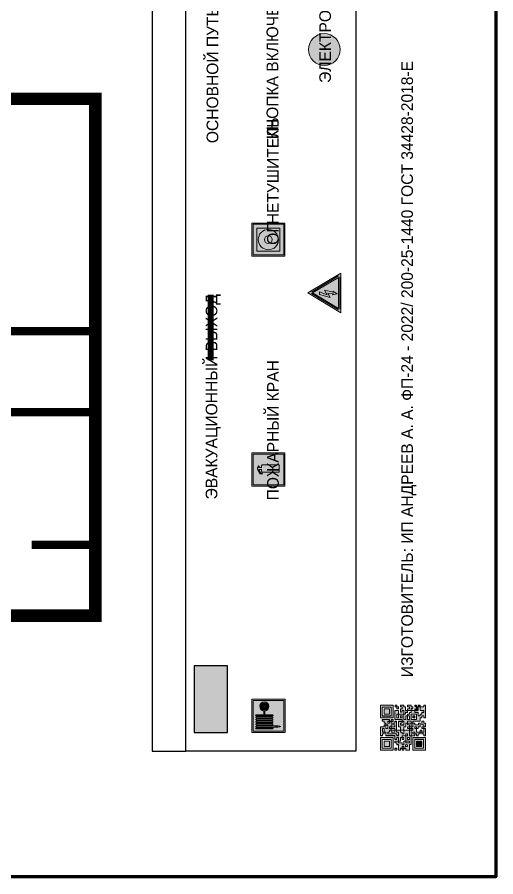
# Model space of a CAD drawing. Header units: millimetres. Extents: x 13810 to 67229, y 12374 to 21950.
# Drawn here: x 26362.2 to 26477.2, y 19872.8 to 20079.4 of the extents above; entities that cross this region are included whole.
import ezdxf

# ---------------------------------------------------------------- set-up
doc = ezdxf.new("R2010")
doc.units = ezdxf.units.MM
doc.layers.add('План_Штампы', color=7, linetype='Continuous')
doc.styles.add('обычный', font='arial.ttf')

# ---------------------------------------------------------------- blocks, each defined once
blk = doc.blocks.new('QR')
at = {"lineweight": 0}
h = blk.add_hatch(color=256, dxfattribs=at)
h.dxf.hatch_style = 1
h.paths.add_polyline_path([(9241.16, 2687.38), (9242.01, 2687.38), (9242.01, 2687.83), (9241.59, 2687.83), (9241.59, 2688.68), (9239.45, 2688.68), (9239.45, 2688.25), (9239.86, 2688.25), (9239.86, 2687.83), (9240.29, 2687.83), (9240.29, 2688.25), (9241.16, 2688.25), (9241.16, 2687.83), (9240.29, 2687.83), (9240.29, 2687.38), (9239.45, 2687.38), (9239.45, 2685.22), (9238.57, 2685.22), (9238.57, 2684.8), (9239.02, 2684.8), (9239.02, 2684.37), (9238.13, 2684.37), (9238.13, 2683.92), (9239.02, 2683.92), (9239.02, 2683.5), (9239.44, 2683.5), (9239.44, 2682.64), (9239.87, 2682.64), (9239.87, 2682.18), (9239.44, 2682.18), (9239.44, 2682.64), (9238.13, 2682.64), (9238.13, 2681.76), (9237.71, 2681.76), (9237.71, 2682.64), (9238.13, 2682.64), (9238.13, 2683.07), (9237.27, 2683.07), (9237.27, 2683.51), (9237.71, 2683.51), (9237.71, 2684.37), (9238.13, 2684.37), (9238.13, 2685.22), (9237.71, 2685.22), (9237.71, 2684.8), (9237.28, 2684.8), (9237.28, 2684.38), (9235.98, 2684.38), (9235.98, 2683.92), (9236.4, 2683.92), (9236.4, 2683.49), (9236.84, 2683.49), (9236.84, 2683.07), (9236.4, 2683.07), (9236.4, 2682.64), (9235.98, 2682.64), (9235.98, 2681.76), (9237.29, 2681.76), (9237.29, 2681.33), (9239.43, 2681.33), (9239.43, 2681.76), (9240.74, 2681.76), (9240.74, 2683.05), (9239.87, 2683.05), (9239.87, 2683.5), (9240.29, 2683.5), (9240.29, 2683.91), (9240.74, 2683.91), (9240.74, 2684.81), (9240.29, 2684.81), (9240.29, 2684.79), (9240.29, 2684.37), (9239.45, 2684.37), (9239.45, 2684.8), (9239.87, 2684.8), (9239.87, 2685.21), (9240.74, 2685.21), (9240.74, 2686.1), (9240.29, 2686.1), (9240.29, 2685.64), (9239.86, 2685.64), (9239.86, 2686.95), (9240.29, 2686.95), (9240.29, 2686.52), (9240.74, 2686.52), (9240.74, 2686.1), (9241.16, 2686.1), (9241.16, 2686.53), (9241.59, 2686.53), (9241.59, 2686.1), (9242.02, 2686.1), (9242.02, 2685.21), (9241.59, 2685.21), (9241.59, 2686.1), (9241.16, 2686.1), (9241.16, 2685.21), (9240.74, 2685.21), (9240.74, 2684.81), (9242.89, 2684.81), (9242.89, 2685.22), (9242.47, 2685.22), (9242.47, 2686.11), (9242.89, 2686.11), (9242.89, 2686.52), (9242.46, 2686.52), (9242.46, 2686.95), (9242.89, 2686.95), (9242.89, 2686.52), (9243.32, 2686.52), (9243.32, 2688.26), (9242.9, 2688.26), (9242.9, 2687.83), (9242.47, 2687.83), (9242.47, 2687.38), (9242.01, 2687.38), (9242.01, 2686.94), (9241.16, 2686.94)])
h.paths.add_polyline_path([(9239.02, 2682.18), (9239.02, 2681.76), (9238.54, 2681.76), (9238.54, 2682.18)], flags=16)
h.paths.add_polyline_path([(9237.27, 2682.65), (9237.27, 2682.19), (9236.83, 2682.19), (9236.83, 2682.65)], flags=16)
h = blk.add_hatch(color=256, dxfattribs=at)
h.dxf.hatch_style = 1
h.paths.add_polyline_path([(9238.15, 2687.83), (9236.83, 2687.83), (9236.83, 2686.52), (9238.15, 2686.52)], flags=0)
h.paths.add_polyline_path([(9239.01, 2685.65), (9239.01, 2688.68), (9235.98, 2688.68), (9235.98, 2685.65)])
h.paths.add_polyline_path([(9236.41, 2686.1), (9236.41, 2688.26), (9238.56, 2688.26), (9238.56, 2686.1)], flags=16)
h.paths.add_polyline_path([(9236.83, 2686.52), (9236.83, 2687.83), (9238.15, 2687.83), (9238.15, 2686.52)], flags=0)
h = blk.add_hatch(color=256, dxfattribs=at)
h.dxf.hatch_style = 1
h.paths.add_polyline_path([(9238.15, 2686.52), (9238.15, 2687.83), (9236.83, 2687.83), (9236.83, 2686.52)])
h.paths.add_polyline_path([(9245.91, 2686.52), (9245.91, 2687.83), (9244.59, 2687.83), (9244.59, 2686.52)], flags=0)
h.paths.add_polyline_path([(9246.77, 2685.65), (9246.77, 2688.68), (9243.74, 2688.68), (9243.74, 2685.65)])
h.paths.add_polyline_path([(9244.17, 2686.1), (9244.17, 2688.26), (9246.32, 2688.26), (9246.32, 2686.1)], flags=16)
h.paths.add_polyline_path([(9244.59, 2686.52), (9244.59, 2687.83), (9245.91, 2687.83), (9245.91, 2686.52)], flags=0)
h = blk.add_hatch(color=256, dxfattribs=at)
h.dxf.hatch_style = 1
h.paths.add_polyline_path([(9240.75, 2681.76), (9240.75, 2681.35), (9241.17, 2681.35), (9241.17, 2681.76)])
h.paths.add_polyline_path([(9241.6, 2682.18), (9241.17, 2682.18), (9241.17, 2681.76), (9241.6, 2681.76)])
h.paths.add_polyline_path([(9242.47, 2681.34), (9242.47, 2682.19), (9242.02, 2682.19), (9242.02, 2681.76), (9241.6, 2681.76), (9241.6, 2681.34)])
h.paths.add_polyline_path([(9239.87, 2678.3), (9239.44, 2678.3), (9239.44, 2677.89), (9241.17, 2677.89), (9241.17, 2678.3), (9240.28, 2678.3), (9240.28, 2678.73), (9239.87, 2678.73)])
h.paths.add_polyline_path([(9240.75, 2678.73), (9240.75, 2679.19), (9240.28, 2679.19), (9240.28, 2678.73)])
h.paths.add_polyline_path([(9241.6, 2678.73), (9241.17, 2678.73), (9241.17, 2678.3), (9241.6, 2678.3)])
h.paths.add_polyline_path([(9242.02, 2678.3), (9241.6, 2678.3), (9241.6, 2677.89), (9242.48, 2677.89), (9242.48, 2678.31), (9242.9, 2678.31), (9242.9, 2678.73), (9242.02, 2678.73)])
h.paths.add_polyline_path([(9246.36, 2684.37), (9246.36, 2684.79), (9245.93, 2684.79), (9245.93, 2684.37)])
h.paths.add_polyline_path([(9246.78, 2685.2), (9246.36, 2685.2), (9246.36, 2684.79), (9246.78, 2684.79)])
h.paths.add_polyline_path([(9245.91, 2687.83), (9244.59, 2687.83), (9244.59, 2686.52), (9245.91, 2686.52)])
h = blk.add_hatch(color=256, dxfattribs=at)
h.dxf.hatch_style = 1
h.paths.add_polyline_path([(9243.32, 2686.11), (9242.89, 2686.11), (9242.89, 2685.64), (9243.32, 2685.64)])
h.paths.add_polyline_path([(9239.02, 2683.07), (9239.02, 2683.5), (9238.56, 2683.5), (9238.56, 2683.07)])
h.paths.add_polyline_path([(9236.4, 2684.8), (9236.4, 2685.22), (9235.98, 2685.22), (9235.98, 2684.8)])
h.paths.add_polyline_path([(9236.4, 2683.07), (9236.4, 2683.49), (9235.98, 2683.49), (9235.98, 2683.07)])
h = blk.add_hatch(color=256, dxfattribs=at)
h.dxf.hatch_style = 1
h.paths.add_polyline_path([(9243.32, 2682.64), (9243.32, 2683.07), (9244.62, 2683.07), (9244.62, 2684.37), (9243.74, 2684.37), (9243.74, 2684.8), (9244.62, 2684.8), (9244.62, 2684.37), (9245.48, 2684.37), (9245.48, 2685.22), (9243.32, 2685.22), (9243.32, 2683.5), (9242.89, 2683.5), (9242.89, 2683.06), (9242.01, 2683.06), (9242.01, 2683.91), (9242.47, 2683.91), (9242.47, 2683.5), (9242.89, 2683.5), (9242.89, 2684.38), (9241.59, 2684.38), (9241.59, 2683.91), (9240.74, 2683.91), (9240.74, 2683.05), (9241.59, 2683.05), (9241.59, 2682.64), (9242.47, 2682.64), (9242.47, 2682.19), (9242.91, 2682.19), (9242.91, 2681.34), (9242.48, 2681.34), (9242.48, 2680.91), (9242.91, 2680.91), (9242.91, 2679.17), (9243.75, 2679.17), (9243.75, 2678.73), (9244.2, 2678.73), (9244.2, 2678.3), (9243.75, 2678.3), (9243.75, 2677.88), (9246.78, 2677.88), (9246.78, 2678.3), (9246.35, 2678.3), (9246.35, 2679.19), (9245.48, 2679.19), (9245.48, 2678.31), (9245.05, 2678.31), (9245.05, 2678.73), (9244.62, 2678.73), (9244.62, 2679.19), (9244.2, 2679.19), (9244.2, 2679.61), (9245.05, 2679.61), (9245.05, 2680.46), (9245.48, 2680.46), (9245.48, 2681.34), (9245.04, 2681.34), (9245.04, 2681.76), (9244.63, 2681.76), (9244.63, 2682.19), (9244.21, 2682.19), (9244.21, 2681.76), (9243.32, 2681.76), (9243.32, 2682.19), (9244.21, 2682.19), (9244.21, 2682.64)])
h.paths.add_polyline_path([(9243.75, 2683.49), (9243.75, 2683.92), (9244.21, 2683.92), (9244.21, 2683.49)], flags=16)
h.paths.add_polyline_path([(9243.32, 2681.34), (9244.63, 2681.34), (9244.63, 2680.04), (9243.32, 2680.04)], flags=16)
h.paths.add_polyline_path([(9243.76, 2680.89), (9244.18, 2680.89), (9244.18, 2680.48), (9243.76, 2680.48)], flags=0)
h = blk.add_hatch(color=256, dxfattribs=at)
h.dxf.hatch_style = 1
h.paths.add_polyline_path([(9246.36, 2683.07), (9246.78, 2683.07), (9246.78, 2683.92), (9246.36, 2683.92), (9246.36, 2683.49), (9245.92, 2683.49), (9245.92, 2683.92), (9245.06, 2683.92), (9245.06, 2683.49), (9245.48, 2683.49), (9245.48, 2683.07), (9244.62, 2683.07), (9244.62, 2682.65), (9245.05, 2682.65), (9245.05, 2682.18), (9245.48, 2682.18), (9245.48, 2682.65), (9246.36, 2682.65)])
h.paths.add_polyline_path([(9246.78, 2682.18), (9246.36, 2682.18), (9246.36, 2681.75), (9245.92, 2681.75), (9245.92, 2682.18), (9245.48, 2682.18), (9245.48, 2681.34), (9245.48, 2681.34), (9245.94, 2681.34), (9245.94, 2680.91), (9246.36, 2680.91), (9246.36, 2681.34), (9246.78, 2681.34)])
h = blk.add_hatch(color=256, dxfattribs=at)
h.dxf.hatch_style = 1
h.paths.add_polyline_path([(9242.02, 2680.46), (9242.48, 2680.46), (9242.48, 2680.91), (9241.58, 2680.91), (9241.58, 2681.35), (9241.17, 2681.35), (9241.17, 2680.91), (9240.75, 2680.91), (9240.75, 2681.33), (9239.43, 2681.33), (9239.43, 2680.46), (9239.86, 2680.46), (9239.86, 2680.92), (9240.3, 2680.92), (9240.3, 2680.46), (9239.86, 2680.46), (9239.86, 2680.04), (9239.44, 2680.04), (9239.44, 2679.62), (9239.86, 2679.62), (9239.86, 2679.19), (9240.29, 2679.19), (9240.29, 2680.03), (9241.18, 2680.03), (9241.18, 2680.47), (9241.6, 2680.47), (9241.6, 2680.03), (9241.18, 2680.03), (9241.18, 2679.61), (9241.6, 2679.61), (9241.6, 2679.19), (9242.47, 2679.19), (9242.47, 2679.6), (9242.02, 2679.6)])
h = blk.add_hatch(color=256, dxfattribs=at)
h.dxf.hatch_style = 1
h.paths.add_polyline_path([(9235.98, 2680.9), (9235.98, 2677.86), (9239.02, 2677.86), (9239.02, 2680.9)])
h.paths.add_polyline_path([(9238.57, 2680.48), (9238.57, 2678.32), (9236.41, 2678.32), (9236.41, 2680.48)], flags=16)
h.paths.add_polyline_path([(9238.15, 2680.05), (9238.15, 2678.74), (9236.83, 2678.74), (9236.83, 2680.05)], flags=0)
h = blk.add_hatch(color=256, dxfattribs=at)
h.dxf.hatch_style = 1
h.paths.add_polyline_path([(9238.15, 2680.05), (9236.83, 2680.05), (9236.83, 2678.74), (9238.15, 2678.74)])
h = blk.add_hatch(color=256, dxfattribs=at)
h.dxf.hatch_style = 1
h.paths.add_polyline_path([(9244.18, 2680.48), (9244.18, 2680.89), (9243.76, 2680.89), (9243.76, 2680.48)])
h = blk.add_hatch(color=256, dxfattribs=at)
h.dxf.hatch_style = 1
h.paths.add_polyline_path([(9245.93, 2680.04), (9245.93, 2680.46), (9245.48, 2680.46), (9245.48, 2679.62), (9246.35, 2679.62), (9246.35, 2680.04)])
h.paths.add_polyline_path([(9246.78, 2680.04), (9246.78, 2680.46), (9246.35, 2680.46), (9246.35, 2680.04)])
h.paths.add_polyline_path([(9246.78, 2679.18), (9246.78, 2679.62), (9246.35, 2679.62), (9246.35, 2679.18)])
for points in [[(9237.71, 2685.22), (9238.13, 2685.22), (9238.13, 2684.37), (9237.71, 2684.37), (9237.71, 2683.51), (9237.27, 2683.51), (9237.27, 2683.07), (9238.13, 2683.07), (9238.13, 2682.64), (9237.71, 2682.64), (9237.71, 2681.76), (9238.13, 2681.76), (9238.13, 2682.64), (9239.44, 2682.64), (9239.44, 2683.5), (9239.02, 2683.5), (9239.02, 2683.07), (9238.56, 2683.07), (9238.56, 2683.5), (9239.02, 2683.5), (9239.02, 2683.92), (9238.13, 2683.92), (9238.13, 2684.37), (9239.02, 2684.37), (9239.02, 2684.8), (9238.57, 2684.8), (9238.57, 2685.22), (9239.45, 2685.22), (9239.45, 2687.38), (9240.29, 2687.38), (9240.29, 2687.83), (9239.86, 2687.83), (9239.86, 2688.25), (9239.45, 2688.25), (9239.45, 2688.68), (9241.59, 2688.68), (9241.59, 2687.83), (9242.01, 2687.83), (9242.01, 2687.38), (9242.47, 2687.38), (9242.47, 2687.83), (9242.9, 2687.83), (9242.9, 2688.26), (9243.32, 2688.26), (9243.32, 2686.52), (9242.89, 2686.52), (9242.89, 2686.11), (9243.32, 2686.11), (9243.32, 2685.64), (9242.89, 2685.64), (9242.89, 2686.11), (9242.47, 2686.11), (9242.47, 2685.22), (9242.89, 2685.22), (9242.89, 2684.81), (9240.74, 2684.81), (9240.74, 2683.91), (9241.59, 2683.91), (9241.59, 2684.38), (9242.89, 2684.38), (9242.89, 2683.5), (9242.47, 2683.5), (9242.47, 2683.91), (9242.01, 2683.91), (9242.01, 2683.06), (9242.89, 2683.06), (9242.89, 2683.5), (9243.32, 2683.5), (9243.32, 2685.22), (9245.48, 2685.22), (9245.48, 2684.37), (9244.62, 2684.37), (9244.62, 2683.07), (9245.48, 2683.07), (9245.48, 2683.49), (9245.06, 2683.49), (9245.06, 2683.92), (9245.92, 2683.92), (9245.92, 2683.49), (9246.36, 2683.49), (9246.36, 2683.92), (9246.78, 2683.92), (9246.78, 2683.07), (9246.36, 2683.07), (9246.36, 2682.65), (9245.48, 2682.65), (9245.48, 2682.18), (9245.92, 2682.18), (9245.92, 2681.75), (9246.36, 2681.75), (9246.36, 2682.18), (9246.78, 2682.18), (9246.78, 2681.34), (9246.36, 2681.34), (9246.36, 2680.91), (9245.94, 2680.91), (9245.94, 2681.34), (9245.48, 2681.34), (9245.48, 2680.46), (9245.93, 2680.46), (9245.93, 2680.04), (9246.35, 2680.04), (9246.35, 2680.46), (9246.78, 2680.46), (9246.78, 2680.04), (9246.78, 2680.04), (9246.35, 2680.04), (9246.35, 2679.62), (9246.78, 2679.62), (9246.78, 2679.18), (9246.35, 2679.18), (9246.35, 2678.3), (9246.78, 2678.3), (9246.78, 2677.88), (9243.75, 2677.88), (9243.75, 2678.3), (9244.2, 2678.3), (9244.2, 2678.73), (9243.75, 2678.73), (9243.75, 2679.17), (9242.91, 2679.17), (9242.91, 2680.91), (9242.48, 2680.91), (9242.48, 2680.46), (9242.02, 2680.46), (9242.02, 2679.6), (9242.47, 2679.6), (9242.47, 2679.19), (9241.6, 2679.19), (9241.6, 2679.61), (9241.18, 2679.61), (9241.18, 2680.03), (9240.29, 2680.03), (9240.29, 2679.19), (9240.75, 2679.19), (9240.75, 2678.73), (9240.28, 2678.73), (9240.28, 2678.3), (9241.17, 2678.3), (9241.17, 2678.73), (9241.6, 2678.73), (9241.6, 2678.3), (9242.02, 2678.3), (9242.02, 2678.73), (9242.9, 2678.73), (9242.9, 2678.31), (9242.48, 2678.31), (9242.48, 2677.89), (9241.6, 2677.89), (9241.6, 2678.3), (9241.17, 2678.3), (9241.17, 2677.89), (9239.44, 2677.89), (9239.44, 2678.3), (9239.87, 2678.3), (9239.87, 2678.73), (9240.28, 2678.73), (9240.28, 2679.19), (9240.29, 2679.19), (9239.86, 2679.19), (9239.86, 2679.62), (9239.44, 2679.62), (9239.44, 2680.04), (9239.86, 2680.04), (9239.86, 2680.46), (9239.43, 2680.46), (9239.43, 2681.33), (9237.29, 2681.33), (9237.29, 2681.76), (9235.98, 2681.76), (9235.98, 2682.64), (9236.4, 2682.64), (9236.4, 2683.07), (9235.98, 2683.07), (9235.98, 2683.49), (9236.4, 2683.49), (9236.4, 2683.92), (9235.98, 2683.92), (9235.98, 2684.38), (9237.28, 2684.38), (9237.28, 2684.8), (9237.71, 2684.8), (9237.71, 2685.22), (9237.92, 2685.22)], [(9240.74, 2686.1), (9240.74, 2686.52), (9240.29, 2686.52), (9240.29, 2686.95), (9239.86, 2686.95), (9239.86, 2685.64), (9240.29, 2685.64), (9240.29, 2686.1), (9240.74, 2686.1), (9240.74, 2686.52)], [(9240.74, 2685.21), (9239.87, 2685.21), (9239.87, 2684.8), (9239.45, 2684.8), (9239.45, 2684.37), (9240.29, 2684.37), (9240.29, 2684.79), (9240.29, 2684.81), (9240.74, 2684.81), (9240.74, 2685.21), (9239.87, 2685.21)], [(9240.74, 2683.91), (9240.29, 2683.91), (9240.29, 2683.5), (9239.87, 2683.5), (9239.87, 2683.05), (9240.74, 2683.05), (9240.74, 2683.91)], [(9244.62, 2684.37), (9244.62, 2684.8), (9243.74, 2684.8), (9243.74, 2684.37), (9244.62, 2684.37)], [(9240.74, 2683.05), (9240.74, 2681.76), (9239.43, 2681.76), (9239.43, 2681.33), (9240.75, 2681.33), (9240.75, 2681.35), (9240.75, 2680.91), (9241.17, 2680.91), (9241.17, 2681.35), (9241.58, 2681.35), (9241.58, 2680.91), (9242.48, 2680.91), (9242.48, 2681.34), (9242.91, 2681.34), (9242.91, 2682.19), (9242.47, 2682.19), (9242.47, 2682.64), (9241.59, 2682.64), (9241.59, 2683.05), (9240.74, 2683.05)], [(9241.6, 2681.76), (9242.02, 2681.76), (9242.02, 2682.19), (9242.47, 2682.19), (9242.47, 2681.34), (9241.6, 2681.34), (9241.6, 2681.76)], [(9244.62, 2683.07), (9243.32, 2683.07), (9243.32, 2682.64), (9244.21, 2682.64), (9244.21, 2682.19), (9243.32, 2682.19), (9243.32, 2681.76), (9244.21, 2681.76), (9244.21, 2682.19), (9244.63, 2682.19), (9244.63, 2681.76), (9245.04, 2681.76), (9245.04, 2681.34), (9245.48, 2681.34)], [(9245.48, 2682.18), (9245.05, 2682.18), (9245.05, 2682.65), (9244.62, 2682.65), (9244.62, 2683.07)], [(9245.48, 2682.18), (9245.48, 2681.34)], [(9239.86, 2680.46), (9239.86, 2680.92), (9240.3, 2680.92), (9240.3, 2680.46), (9239.86, 2680.46)], [(9245.48, 2680.46), (9245.05, 2680.46), (9245.05, 2679.61), (9244.2, 2679.61), (9244.2, 2679.19), (9244.62, 2679.19), (9244.62, 2678.73), (9245.05, 2678.73), (9245.05, 2678.31), (9245.48, 2678.31), (9245.48, 2679.19), (9246.35, 2679.19), (9246.35, 2679.07)], [(9246.35, 2679.62), (9245.48, 2679.62), (9245.48, 2680.46)], [(9245.48, 2680.46), (9245.48, 2679.62), (9246.35, 2679.62), (9246.35, 2680.04), (9245.93, 2680.04), (9245.93, 2680.46), (9245.48, 2680.46), (9245.48, 2679.62)], [(9246.35, 2679.62), (9246.35, 2679.18)]]:
    blk.add_lwpolyline(points, dxfattribs=at)
for points in [[(9235.98, 2685.65), (9239.01, 2685.65), (9239.01, 2688.68), (9235.98, 2688.68)], [(9236.41, 2688.26), (9238.56, 2688.26), (9238.56, 2686.1), (9236.41, 2686.1)], [(9236.83, 2687.83), (9238.15, 2687.83), (9238.15, 2686.52), (9236.83, 2686.52)], [(9240.29, 2687.83), (9241.16, 2687.83), (9241.16, 2688.25), (9240.29, 2688.25)], [(9240.29, 2688.25), (9241.16, 2688.25), (9241.16, 2687.83), (9240.29, 2687.83)], [(9243.74, 2685.65), (9246.77, 2685.65), (9246.77, 2688.68), (9243.74, 2688.68)], [(9244.17, 2688.26), (9246.32, 2688.26), (9246.32, 2686.1), (9244.17, 2686.1)], [(9244.59, 2687.83), (9245.91, 2687.83), (9245.91, 2686.52), (9244.59, 2686.52)], [(9241.16, 2686.1), (9240.74, 2686.1), (9240.74, 2685.21), (9241.16, 2685.21)], [(9242.01, 2687.38), (9241.16, 2687.38), (9241.16, 2686.94), (9242.01, 2686.94)], [(9241.16, 2687.38), (9242.01, 2687.38), (9242.01, 2686.94), (9241.16, 2686.94)], [(9241.16, 2686.53), (9241.59, 2686.53), (9241.59, 2686.1), (9241.16, 2686.1)], [(9241.59, 2686.1), (9242.02, 2686.1), (9242.02, 2685.21), (9241.59, 2685.21)], [(9242.89, 2686.52), (9242.46, 2686.52), (9242.46, 2686.95), (9242.89, 2686.95)], [(9235.98, 2684.8), (9236.4, 2684.8), (9236.4, 2685.22), (9235.98, 2685.22)], [(9236.4, 2683.07), (9236.84, 2683.07), (9236.84, 2683.49), (9236.4, 2683.49)], [(9243.75, 2683.92), (9244.21, 2683.92), (9244.21, 2683.49), (9243.75, 2683.49)], [(9245.93, 2684.79), (9246.36, 2684.79), (9246.36, 2684.37), (9245.93, 2684.37)], [(9246.36, 2685.2), (9246.78, 2685.2), (9246.78, 2684.79), (9246.36, 2684.79)], [(9236.83, 2682.19), (9237.27, 2682.19), (9237.27, 2682.65), (9236.83, 2682.65)], [(9238.54, 2682.18), (9239.02, 2682.18), (9239.02, 2681.76), (9238.54, 2681.76)], [(9239.44, 2682.64), (9239.87, 2682.64), (9239.87, 2682.18), (9239.44, 2682.18)], [(9240.75, 2681.76), (9241.17, 2681.76), (9241.17, 2681.35), (9240.75, 2681.35)], [(9241.17, 2682.18), (9241.6, 2682.18), (9241.6, 2681.76), (9241.17, 2681.76)], [(9243.32, 2680.04), (9244.63, 2680.04), (9244.63, 2681.34), (9243.32, 2681.34)], [(9235.98, 2677.86), (9239.02, 2677.86), (9239.02, 2680.9), (9235.98, 2680.9)], [(9236.41, 2680.48), (9238.57, 2680.48), (9238.57, 2678.32), (9236.41, 2678.32)], [(9236.83, 2680.05), (9238.15, 2680.05), (9238.15, 2678.74), (9236.83, 2678.74)], [(9241.18, 2680.03), (9241.6, 2680.03), (9241.6, 2680.47), (9241.18, 2680.47)], [(9243.76, 2680.89), (9244.18, 2680.89), (9244.18, 2680.48), (9243.76, 2680.48)]]:
    blk.add_lwpolyline(points, close=True, dxfattribs=at)
blk = doc.blocks.new('A$C7B4425F7')
at = {"true_color": 0xffffff}
blk.add_hatch(color=7, dxfattribs=at).paths.add_polyline_path([(0, 0), (-16, 0), (-16, -8), (0, -8)])
h = blk.add_hatch(color=126)
h.paths.add_polyline_path([(-0.2, -0.2), (-15.8, -0.2), (-15.8, -7.8), (-0.2, -7.8)])
h.paths.add_polyline_path([(-11.76, -2.03), (-11.76, -3.66), (-11.17, -3.66, -0.568275), (-11.17, -6.18), (-12.58, -6.18), (-12.58, -2.03)], flags=16)
h.paths.add_polyline_path([(-13.33, -4.12, -0.495768), (-13.59, -6.18), (-15.03, -6.18), (-15.03, -2.03), (-13.59, -2.03, -0.487973)], flags=16)
h.paths.add_polyline_path([(-10.25, -2.03), (-9.48, -2.03), (-9.48, -6.18), (-10.25, -6.18)], flags=16)
h.paths.add_polyline_path([(-13.84, -3.69), (-14.24, -3.69), (-14.24, -3.03), (-13.9, -3.03, -0.692621)], flags=0)
h.paths.add_polyline_path([(-9.15, -2.03), (-8.4, -2.03), (-8.04, -3.07), (-7.68, -2.03), (-6.93, -2.03), (-7.64, -4.1), (-6.93, -6.18), (-7.68, -6.18), (-8.04, -5.14), (-8.4, -6.18), (-9.15, -6.18), (-8.44, -4.1)], flags=16)
h.paths.add_polyline_path([(-11.76, -4.46), (-11.42, -4.46, -0.692621), (-11.36, -5.12), (-11.76, -5.12)], flags=0)
h.paths.add_polyline_path([(-13.9, -5.2), (-14.24, -5.2), (-14.24, -4.55), (-13.84, -4.55, -0.708038)], flags=0)
edge = h.paths.add_edge_path(flags=16)
edge.add_ellipse((-5.51, -4.08), major_axis=(0, 2.05), ratio=0.586184, start_angle=0, end_angle=360)
edge = h.paths.add_edge_path(flags=0)
edge.add_ellipse((-5.51, -4.08), major_axis=(0, 1.14), ratio=0.454828, start_angle=0, end_angle=360)
h.paths.add_polyline_path([(-4.13, -4.96, 0.377264), (-3.48, -4.52, 0.0555), (-3.16, -2.03), (-1.66, -2.03), (-1.66, -4.96), (-0.96, -4.96), (-0.96, -7.01), (-1.75, -7.01), (-1.75, -6.18), (-3.3, -6.18), (-3.3, -7.02), (-4.13, -7.02)], flags=16)
h.paths.add_polyline_path([(-2.73, -2.91), (-2.28, -2.91), (-2.28, -4.96), (-3.05, -4.96, 0.079136)], flags=0)
at = {"color": 126}
blk.add_lwpolyline([(-16, -8), (0, -8), (0, 0), (-16, 0)], close=True, dxfattribs=at)
blk = doc.blocks.new('A$C3E6D3DDE')
at = {"lineweight": 5}
h = blk.add_hatch(color=40, dxfattribs=at)
h.paths.add_polyline_path([(24.1, 1.45), (16.46, -11.35), (31.74, -11.35)])
h.paths.add_polyline_path([(24.09, -0.46), (30.03, -10.41), (18.14, -10.41)], flags=16)
h.paths.add_polyline_path([(24.54, -3.08), (23.41, -6.02), (25.13, -5.01), (24.33, -8.5), (24.82, -8.27), (23.79, -9.86), (23.4, -8.04), (23.8, -8.43), (24.04, -6.29), (22.39, -7.25), (23.44, -3.08)], flags=0)
h = blk.add_hatch(color=256, dxfattribs=at)
h.paths.add_polyline_path([(24.37, 0.03, 0.567511), (23.82, 0.03), (17.59, -10.4, 0.582454), (17.86, -10.88), (30.32, -10.88, 0.582149), (30.6, -10.4)])
h.paths.add_polyline_path([(24.09, -0.46), (18.14, -10.41), (30.03, -10.41)], flags=16)
h.paths.add_polyline_path([(24.54, -3.08), (23.41, -6.02), (25.13, -5.01), (24.33, -8.5), (24.82, -8.27), (23.79, -9.86), (23.4, -8.04), (23.8, -8.43), (24.04, -6.29), (22.39, -7.25), (23.44, -3.08)], flags=0)
h = blk.add_hatch(color=40, dxfattribs=at)
h.paths.add_polyline_path([(24.09, -0.46), (18.14, -10.41), (30.03, -10.41)])
h.paths.add_polyline_path([(24.82, -8.27), (23.79, -9.86), (23.4, -8.04), (23.8, -8.43), (24.04, -6.29), (22.39, -7.25), (23.44, -3.08), (24.54, -3.08), (23.41, -6.02), (25.13, -5.01), (24.33, -8.5)], flags=16)
at = {"color": 40, "lineweight": 5}
for p, q in [((16.46, -11.35), (24.1, 1.45)), ((24.1, 1.45), (31.74, -11.35))]:
    blk.add_line(p, q, dxfattribs=at)
at = {"lineweight": 5}
for p, q in [((17.59, -10.4), (23.82, 0.03)), ((24.37, 0.03), (30.6, -10.4)), ((18.14, -10.41), (24.09, -0.46)), ((23.44, -3.08), (22.39, -7.25)), ((23.41, -6.02), (24.54, -3.08)), ((24.54, -3.08), (23.44, -3.08)), ((24.09, -0.46), (30.03, -10.41)), ((22.39, -7.25), (24.04, -6.29)), ((25.13, -5.01), (23.41, -6.02)), ((24.04, -6.29), (23.8, -8.43)), ((24.33, -8.5), (25.13, -5.01)), ((23.8, -8.43), (23.4, -8.04)), ((23.4, -8.04), (23.79, -9.86)), ((23.79, -9.86), (24.82, -8.27)), ((24.82, -8.27), (24.33, -8.5)), ((17.86, -10.88), (30.32, -10.88)), ((18.14, -10.41), (30.03, -10.41))]:
    blk.add_line(p, q, dxfattribs=at)
at = {"color": 50, "lineweight": 5}
blk.add_line((31.74, -11.35), (16.46, -11.35), dxfattribs=at)
blk = doc.blocks.new('A$C7B8C2D5B')
at = {"lineweight": 0}
h = blk.add_hatch(color=5, dxfattribs=at)
h.dxf.hatch_style = 1
h.paths.add_polyline_path([(1.397, -3.024, 1), (-2.112, -3.024, 1)])
at = {"color": 5, "lineweight": 0}
blk.add_circle((-0.358, -3.024), 1.755, dxfattribs=at)
blk = doc.blocks.new('A$C37112FD5')
at = {"true_color": 0xf5f5ff}
h = blk.add_hatch(color=7, dxfattribs=at)
h.dxf.hatch_style = 1
h.paths.add_polyline_path([(12.8, -7.4), (0, -7.4), (0, -20.2), (12.8, -20.2)])
h.paths.add_polyline_path([(12.29, -7.91), (12.29, -19.69), (0.51, -19.69), (0.51, -7.91)], flags=16)
h.paths.add_polyline_path([(4.98, -9.04, -0.42597), (5.17, -9.22), (5.17, -12.25), (5.17, -15.29, -0.432244), (4.98, -15.47), (4.83, -15.47, -0.42597), (4.64, -15.29), (4.64, -12.25), (4.64, -9.22, -0.432244), (4.83, -9.04)], flags=0)
h.paths.add_polyline_path([(4.28, -9.22), (4.28, -12.25), (4.28, -15.29, -0.432244), (4.09, -15.47), (3.94, -15.47, -0.42597), (3.75, -15.29), (3.75, -12.25), (3.75, -9.22, -0.432244), (3.94, -9.04), (4.09, -9.04, -0.42597)], flags=0)
h.paths.add_polyline_path([(5.72, -9.04), (5.87, -9.04, -0.42597), (6.06, -9.22), (6.06, -12.25), (6.06, -15.29, -0.432244), (5.87, -15.47), (5.72, -15.47, -0.42597), (5.53, -15.29), (5.53, -12.25), (5.53, -9.22, -0.432244)], flags=0)
h.paths.add_polyline_path([(6.42, -8.9), (6.5, -8.9, -0.42597), (6.69, -9.08), (6.69, -12.03), (8.21, -12.03, -15.824349), (8.21, -12.47), (6.69, -12.47), (6.69, -15.42, -0.432244), (6.5, -15.6), (6.42, -15.6)], flags=0)
h.paths.add_polyline_path([(3.39, -9.22), (3.39, -12.25), (3.39, -15.29, -0.432244), (3.2, -15.47), (3.05, -15.47, -0.42597), (2.85, -15.29), (2.85, -12.25), (2.85, -9.22, -0.432244), (3.05, -9.04), (3.2, -9.04, -0.42597)], flags=0)
h.paths.add_polyline_path([(2.5, -9.22), (2.5, -16.71), (1.96, -16.71), (1.96, -9.22, -0.432244), (2.15, -9.04), (2.31, -9.04, -0.42597)], flags=0)
h.paths.add_polyline_path([(1.61, -8.9), (1.61, -15.6), (1.57, -15.6, -0.42597), (1.37, -15.42), (1.37, -12.03), (1.37, -9.09, -0.432244), (1.57, -8.9)], flags=0)
h.paths.add_polyline_path([(9.76, -10.81), (9.76, -12.03), (8.49, -12.03, -0.336371)], flags=0)
h.paths.add_polyline_path([(8.49, -12.47), (9.76, -12.47), (9.76, -13.7, -0.336371)], flags=0)
h.paths.add_polyline_path([(10.11, -10.81, -0.336371), (11.38, -12.03), (10.11, -12.03)], flags=0)
h.paths.add_polyline_path([(10.11, -12.47), (11.38, -12.47, -0.336371), (10.11, -13.7)], flags=0)
h.paths.add_polyline_path([(2.5, -16.84), (2.5, -17.05), (1.97, -17.05), (1.97, -16.84)], flags=0)
h.paths.add_polyline_path([(2.5, -17.24, -0.033778), (2.24, -18.6, -0.033778), (1.97, -17.24)], flags=0)
h = blk.add_hatch(color=242)
h.dxf.hatch_style = 1
h.paths.add_polyline_path([(12.29, -7.91), (0.51, -7.91), (0.51, -19.69), (12.29, -19.69)])
h.paths.add_polyline_path([(6.42, -15.6), (6.42, -8.9), (6.5, -8.9, -0.42597), (6.69, -9.08), (6.69, -12.03), (8.21, -12.03, -15.824349), (8.21, -12.47), (6.69, -12.47), (6.69, -15.42, -0.432244), (6.5, -15.6)], flags=16)
h.paths.add_polyline_path([(5.87, -15.47), (5.72, -15.47, -0.42597), (5.53, -15.29), (5.53, -12.25), (5.53, -9.22, -0.432244), (5.72, -9.04), (5.87, -9.04, -0.42597), (6.06, -9.22), (6.06, -12.25), (6.06, -15.29, -0.432244)], flags=16)
h.paths.add_polyline_path([(4.98, -15.47), (4.83, -15.47, -0.42597), (4.64, -15.29), (4.64, -12.25), (4.64, -9.22, -0.432244), (4.83, -9.04), (4.98, -9.04, -0.42597), (5.17, -9.22), (5.17, -12.25), (5.17, -15.29, -0.432244)], flags=16)
h.paths.add_polyline_path([(4.09, -15.47), (3.94, -15.47, -0.42597), (3.75, -15.29), (3.75, -12.25), (3.75, -9.22, -0.432244), (3.94, -9.04), (4.09, -9.04, -0.42597), (4.28, -9.22), (4.28, -12.25), (4.28, -15.29, -0.432244)], flags=16)
h.paths.add_polyline_path([(3.2, -15.47), (3.05, -15.47, -0.42597), (2.85, -15.29), (2.85, -12.25), (2.85, -9.22, -0.432244), (3.05, -9.04), (3.2, -9.04, -0.42597), (3.39, -9.22), (3.39, -12.25), (3.39, -15.29, -0.432244)], flags=16)
h.paths.add_polyline_path([(2.5, -17.05), (1.97, -17.05), (1.97, -16.84), (2.5, -16.84)], flags=16)
h.paths.add_polyline_path([(2.5, -17.24, -0.033778), (2.24, -18.6, -0.033778), (1.97, -17.24)], flags=16)
h.paths.add_polyline_path([(2.5, -16.71), (1.96, -16.71), (1.96, -9.22, -0.432244), (2.15, -9.04), (2.31, -9.04, -0.42597), (2.5, -9.22)], flags=16)
h.paths.add_polyline_path([(1.61, -15.6), (1.57, -15.6, -0.42597), (1.37, -15.42), (1.37, -12.03), (1.37, -9.09, -0.432244), (1.57, -8.9), (1.61, -8.9)], flags=16)
h.paths.add_polyline_path([(8.49, -12.47), (9.76, -12.47), (9.76, -13.7, -0.336371)], flags=0)
h.paths.add_polyline_path([(10.11, -13.7), (10.11, -12.47), (11.38, -12.47, -0.336371)], flags=0)
h.paths.add_polyline_path([(8.49, -12.03, -0.336371), (9.76, -10.81), (9.76, -12.03)], flags=0)
h.paths.add_polyline_path([(10.11, -12.03), (10.11, -10.81, -0.336371), (11.38, -12.03)], flags=0)
h = blk.add_hatch(color=7, dxfattribs=at)
h.dxf.hatch_style = 1
h.paths.add_polyline_path([(1.61, -8.9), (1.57, -8.9, 0.432244), (1.37, -9.09), (1.37, -12.03), (1.37, -15.42, 0.42597), (1.57, -15.6), (1.61, -15.6)])
h.paths.add_polyline_path([(2.5, -9.22, 0.42597), (2.31, -9.04), (2.15, -9.04, 0.432244), (1.96, -9.22), (1.96, -16.71), (2.5, -16.71)])
h.paths.add_polyline_path([(2.5, -16.84), (1.97, -16.84), (1.97, -17.05), (2.5, -17.05)])
h.paths.add_polyline_path([(2.5, -17.24), (1.97, -17.24, 0.033778), (2.24, -18.6, 0.033778)])
h.paths.add_polyline_path([(3.39, -12.25), (3.39, -9.22, 0.42597), (3.2, -9.04), (3.05, -9.04, 0.432244), (2.85, -9.22), (2.85, -12.25), (2.85, -15.29, 0.42597), (3.05, -15.47), (3.2, -15.47, 0.432244), (3.39, -15.29)])
h.paths.add_polyline_path([(4.28, -12.25), (4.28, -9.22, 0.42597), (4.09, -9.04), (3.94, -9.04, 0.432244), (3.75, -9.22), (3.75, -12.25), (3.75, -15.29, 0.42597), (3.94, -15.47), (4.09, -15.47, 0.432244), (4.28, -15.29)])
h.paths.add_polyline_path([(5.17, -12.25), (5.17, -9.22, 0.42597), (4.98, -9.04), (4.83, -9.04, 0.432244), (4.64, -9.22), (4.64, -12.25), (4.64, -15.29, 0.42597), (4.83, -15.47), (4.98, -15.47, 0.432244), (5.17, -15.29)])
h.paths.add_polyline_path([(6.06, -12.25), (6.06, -9.22, 0.42597), (5.87, -9.04), (5.72, -9.04, 0.432244), (5.53, -9.22), (5.53, -12.25), (5.53, -15.29, 0.42597), (5.72, -15.47), (5.87, -15.47, 0.432244), (6.06, -15.29)])
h.paths.add_polyline_path([(6.69, -12.47), (8.21, -12.47, 15.824349), (8.21, -12.03), (6.69, -12.03), (6.69, -9.08, 0.42597), (6.5, -8.9), (6.42, -8.9), (6.42, -15.6), (6.5, -15.6, 0.432244), (6.69, -15.42)])
h.paths.add_polyline_path([(8.49, -12.47), (9.76, -12.47), (9.76, -13.7, -0.336371)], flags=16)
h.paths.add_polyline_path([(8.49, -12.03, -0.336371), (9.76, -10.81), (9.76, -12.03)], flags=16)
h.paths.add_polyline_path([(10.11, -12.47), (11.38, -12.47, -0.336371), (10.11, -13.7)], flags=16)
h.paths.add_polyline_path([(10.11, -12.03), (10.11, -10.81, -0.336371), (11.38, -12.03)], flags=16)
h = blk.add_hatch(color=242)
h.dxf.hatch_style = 1
h.paths.add_polyline_path([(9.76, -10.81, 0.336371), (8.49, -12.03), (9.76, -12.03)])
h.paths.add_polyline_path([(10.11, -10.81), (10.11, -12.03), (11.38, -12.03, 0.336371)])
h.paths.add_polyline_path([(11.38, -12.47), (10.11, -12.47), (10.11, -13.7, 0.336371)])
h.paths.add_polyline_path([(9.76, -12.47), (8.49, -12.47, 0.336371), (9.76, -13.7)])
at = {"color": 242, "lineweight": 5}
for p, q in [((0, -20.2), (0, -7.4)), ((0, -7.4), (12.8, -7.4)), ((1.37, -12.03), (1.37, -9.08)), ((1.57, -8.9), (1.61, -8.9)), ((1.61, -8.9), (1.61, -15.6)), ((1.96, -16.71), (1.96, -9.22)), ((2.15, -9.04), (2.31, -9.04)), ((2.5, -16.71), (2.5, -9.22)), ((2.85, -12.25), (2.85, -9.22)), ((3.05, -9.04), (3.2, -9.04)), ((3.39, -12.25), (3.39, -9.22)), ((3.75, -12.25), (3.75, -9.22)), ((3.94, -9.04), (4.09, -9.04)), ((4.28, -12.25), (4.28, -9.22)), ((4.64, -12.25), (4.64, -9.22)), ((4.83, -9.04), (4.98, -9.04)), ((5.17, -12.25), (5.17, -9.22)), ((5.53, -12.25), (5.53, -9.22)), ((5.72, -9.04), (5.87, -9.04)), ((6.06, -12.25), (6.06, -9.22)), ((6.42, -8.9), (6.42, -15.6)), ((6.5, -8.9), (6.42, -8.9)), ((6.69, -12.03), (6.69, -9.08)), ((12.8, -20.2), (12.8, -7.4)), ((1.37, -12.03), (1.37, -15.42)), ((2.85, -12.25), (2.85, -15.29)), ((3.39, -12.25), (3.39, -15.29)), ((3.75, -12.25), (3.75, -15.29)), ((4.28, -12.25), (4.28, -15.29)), ((4.64, -12.25), (4.64, -15.29)), ((5.17, -12.25), (5.17, -15.29)), ((5.53, -12.25), (5.53, -15.29)), ((6.06, -12.25), (6.06, -15.29)), ((8.21, -12.03), (6.69, -12.03)), ((8.21, -12.47), (6.69, -12.47)), ((6.69, -12.47), (6.69, -15.42)), ((9.76, -12.03), (8.49, -12.03)), ((9.76, -12.47), (8.49, -12.47)), ((9.76, -10.81), (9.76, -12.03)), ((9.76, -12.47), (9.76, -13.7)), ((10.11, -10.81), (10.11, -12.03)), ((11.38, -12.03), (10.11, -12.03)), ((11.38, -12.47), (10.11, -12.47)), ((10.11, -12.47), (10.11, -13.7)), ((1.57, -15.6), (1.61, -15.6)), ((3.05, -15.47), (3.2, -15.47)), ((3.94, -15.47), (4.09, -15.47)), ((4.83, -15.47), (4.98, -15.47)), ((5.72, -15.47), (5.87, -15.47)), ((6.42, -15.6), (6.5, -15.6)), ((1.96, -16.71), (2.5, -16.71)), ((1.97, -16.84), (2.5, -16.84)), ((1.97, -17.05), (1.97, -16.84)), ((2.5, -17.05), (1.97, -17.05)), ((1.97, -17.24), (2.5, -17.24)), ((2.5, -16.84), (2.5, -17.05)), ((0, -20.2), (12.8, -20.2))]:
    blk.add_line(p, q, dxfattribs=at)
blk.add_lwpolyline([(0.51, -7.91), (12.29, -7.91), (12.29, -19.69), (0.51, -19.69)], close=True, dxfattribs=at)
for centre, radius, start, end in [((1.56, -9.09), 0.182, 87.1027, 180.6071), ((2.15, -9.22), 0.182, 87.1027, 180.6071), ((2.32, -9.22), 0.182, 359.3929, 92.8973), ((3.04, -9.22), 0.182, 87.1027, 180.6071), ((3.21, -9.22), 0.182, 359.3929, 92.8973), ((3.93, -9.22), 0.182, 87.1027, 180.6071), ((4.1, -9.22), 0.182, 359.3929, 92.8973), ((4.82, -9.22), 0.182, 87.1027, 180.6071), ((4.99, -9.22), 0.182, 359.3929, 92.8973), ((5.71, -9.22), 0.182, 87.1027, 180.6071), ((5.88, -9.22), 0.182, 359.3929, 92.8973), ((6.51, -9.09), 0.182, 359.3929, 92.8973), ((9.93, -12.25), 1.74, 187.2319, 172.7681), ((9.93, -12.25), 1.46, 96.9927, 171.3585), ((9.93, -12.25), 1.46, 188.6415, 263.0073), ((9.93, -12.25), 1.46, 8.6415, 83.0073), ((9.93, -12.25), 1.46, 276.9927, 351.3585), ((1.56, -15.42), 0.182, 179.3929, 272.8973), ((3.04, -15.29), 0.182, 179.3929, 272.8973), ((3.21, -15.29), 0.182, 267.1027, 0.6071), ((3.93, -15.29), 0.182, 179.3929, 272.8973), ((4.1, -15.29), 0.182, 267.1027, 0.6071), ((4.82, -15.29), 0.182, 179.3929, 272.8973), ((4.99, -15.29), 0.182, 267.1027, 0.6071), ((5.71, -15.29), 0.182, 179.3929, 272.8973), ((5.88, -15.29), 0.182, 267.1027, 0.6071), ((6.51, -15.42), 0.182, 267.1027, 0.6071), ((12.17, -15.98), 10.27, 187.041, 194.7793), ((-7.7, -15.98), 10.27, 345.2207, 352.959)]:
    blk.add_arc(centre, radius, start, end, dxfattribs=at)
blk = doc.blocks.new('A$C3AD82952')
at = {"true_color": 0xf5f5ff}
h = blk.add_hatch(color=7, dxfattribs=at)
h.dxf.hatch_style = 1
h.paths.add_polyline_path([(8.21, 8.73, 0.414214), (7.89, 9.05), (7.22, 9.05), (7.22, 9.92), (7.59, 9.92, 1), (7.57, 10.36), (7.22, 10.36), (7.22, 10.6), (6.43, 10.6), (6.43, 10.36), (6.01, 10.36), (4.74, 9.59), (4.74, 8.69), (4.98, 8.73), (4.98, 9.26), (6.12, 9.91), (6.43, 9.91), (6.43, 9.05), (5.76, 9.05, 0.414214), (5.44, 8.73), (5.44, 2.2), (8.21, 2.2)], flags=0)
h.paths.add_polyline_path([(12.8, 12.8), (0, 12.8), (0, 0), (12.8, 0)])
h.paths.add_polyline_path([(0.51, 12.29), (12.29, 12.29), (12.29, 0.51), (0.51, 0.51)], flags=16)
h.paths.add_polyline_path([(4.74, 9.59), (6.01, 10.36), (6.43, 10.36), (6.43, 10.6), (7.22, 10.6), (7.22, 10.36), (7.59, 10.36, -0.94586), (7.59, 9.92), (7.22, 9.92), (7.22, 9.05), (7.89, 9.05, -0.414214), (8.21, 8.73), (8.21, 2.2), (5.44, 2.2), (5.44, 8.73, -0.414214), (5.76, 9.05), (6.43, 9.05), (6.43, 9.91), (6.12, 9.91), (4.98, 9.26), (4.98, 8.73), (4.74, 8.69)], flags=0)
h = blk.add_hatch(color=242)
h.dxf.hatch_style = 1
h.paths.add_polyline_path([(12.29, 12.29), (0.51, 12.29), (0.51, 0.51), (12.29, 0.51)])
h.paths.add_polyline_path([(4.74, 8.69), (4.74, 9.59), (6.01, 10.36), (6.43, 10.36), (6.43, 10.6), (7.22, 10.6), (7.22, 10.36), (7.59, 10.36, -0.94586), (7.59, 9.92), (7.22, 9.92), (7.22, 9.05), (7.89, 9.05, -0.414214), (8.21, 8.73), (8.21, 2.2), (5.44, 2.2), (5.44, 8.73, -0.414214), (5.76, 9.05), (6.43, 9.05), (6.43, 9.91), (6.12, 9.91), (4.98, 9.26), (4.98, 8.73)], flags=16)
h = blk.add_hatch(color=7, dxfattribs=at)
h.dxf.hatch_style = 1
h.paths.add_polyline_path([(8.21, 8.73, 0.414214), (7.89, 9.05), (7.22, 9.05), (7.22, 9.92), (7.59, 9.92, 1), (7.57, 10.36), (7.22, 10.36), (7.22, 10.6), (6.43, 10.6), (6.43, 10.36), (6.01, 10.36), (4.74, 9.59), (4.74, 8.69), (4.98, 8.73), (4.98, 9.26), (6.12, 9.91), (6.43, 9.91), (6.43, 9.05), (5.76, 9.05, 0.414214), (5.44, 8.73), (5.44, 2.2), (8.21, 2.2)])
at = {"color": 242, "lineweight": 5}
for p, q in [((0, 0), (0, 12.8)), ((0, 12.8), (12.8, 12.8)), ((6.01, 10.36), (4.74, 9.59)), ((6.01, 10.36), (6.43, 10.36)), ((7.22, 10.6), (6.43, 10.6)), ((6.43, 10.6), (6.43, 10.36)), ((7.22, 10.36), (7.22, 10.6)), ((7.59, 10.36), (7.22, 10.36)), ((7.22, 9.05), (7.22, 9.92)), ((7.59, 9.92), (7.22, 9.92)), ((12.8, 0), (12.8, 12.8)), ((4.74, 9.59), (4.74, 8.69)), ((4.74, 8.69), (4.98, 8.73)), ((4.98, 9.26), (6.12, 9.91)), ((4.98, 8.73), (4.98, 9.26)), ((5.44, 2.2), (5.44, 8.73)), ((5.76, 9.05), (6.43, 9.05)), ((6.12, 9.91), (6.43, 9.91)), ((6.43, 9.91), (6.43, 9.05)), ((7.89, 9.05), (7.22, 9.05)), ((8.21, 2.2), (8.21, 8.73)), ((0, 0), (12.8, 0)), ((5.44, 2.2), (8.21, 2.2))]:
    blk.add_line(p, q, dxfattribs=at)
blk.add_lwpolyline([(0.51, 12.29), (12.29, 12.29), (12.29, 0.51), (0.51, 0.51)], close=True, dxfattribs=at)
for centre, radius, start, end in [((7.58, 10.14), 0.223, 273.1875, 86.8125), ((5.76, 8.73), 0.32, 90, 180), ((7.89, 8.73), 0.32, 0, 90)]:
    blk.add_arc(centre, radius, start, end, dxfattribs=at)
blk = doc.blocks.new('A$C54414219')
at = {"true_color": 0xffffff}
h = blk.add_hatch(color=7, dxfattribs=at)
h.paths.add_polyline_path([(2.39, -9.45), (2.39, -18.3), (11.23, -18.3), (11.23, -9.45)], flags=0)
h.paths.add_polyline_path([(10.71, -13.87, -1), (2.92, -13.87, -1)], flags=0)
h.paths.add_polyline_path([(8.3, -13.87, -1), (5.33, -13.87, -1)], flags=0)
h.paths.add_polyline_path([(0.41, -7.47), (0.41, -20.27), (13.21, -20.27), (13.21, -7.47)])
h.paths.add_polyline_path([(0.92, -19.77), (12.71, -19.77), (12.71, -7.98), (0.92, -7.98)], flags=16)
h.paths.add_polyline_path([(11.23, -9.45), (11.23, -18.3), (2.39, -18.3), (2.39, -9.45)], flags=0)
at = {"lineweight": 5}
h = blk.add_hatch(color=242, dxfattribs=at)
h.paths.add_polyline_path([(12.71, -7.98), (0.92, -7.98), (0.92, -19.77), (12.71, -19.77)])
h.paths.add_polyline_path([(11.23, -18.3), (2.39, -18.3), (2.39, -9.45), (11.23, -9.45)], flags=16)
h.paths.add_polyline_path([(10.71, -13.87, -1), (2.92, -13.87, -1)], flags=0)
h.paths.add_polyline_path([(8.3, -13.87, -1), (5.33, -13.87, -1)], flags=0)
at = {"true_color": 0xffffff}
h = blk.add_hatch(color=7, dxfattribs=at)
h.paths.add_polyline_path([(2.39, -9.45), (2.39, -18.3), (11.23, -18.3), (11.23, -9.45)])
h.paths.add_polyline_path([(10.71, -13.87, -1), (2.92, -13.87, -1)], flags=16)
h.paths.add_polyline_path([(8.3, -13.87, -1), (5.33, -13.87, -1)], flags=0)
at = {"lineweight": 5}
h = blk.add_hatch(color=242, dxfattribs=at)
h.paths.add_polyline_path([(2.92, -13.87, 1), (10.71, -13.87, 1)])
h.paths.add_polyline_path([(8.3, -13.87, -1), (5.33, -13.87, -1)], flags=16)
at = {"color": 242, "lineweight": 5}
for p, q in [((0.41, -20.27), (0.41, -7.47)), ((0.41, -7.47), (13.21, -7.47)), ((0.41, -7.47), (13.21, -7.47)), ((13.21, -20.27), (13.21, -7.47)), ((0.41, -20.27), (13.21, -20.27))]:
    blk.add_line(p, q, dxfattribs=at)
for points in [[(0.92, -7.98), (12.71, -7.98), (12.71, -19.77), (0.92, -19.77)], [(2.39, -9.45), (11.23, -9.45), (11.23, -18.3), (2.39, -18.3)]]:
    blk.add_lwpolyline(points, close=True, dxfattribs=at)
for radius in [3.89, 1.49]:
    blk.add_circle((6.81, -13.87), radius, dxfattribs=at)

msp = doc.modelspace()

# ---------------------------------------------------------------- linework, layer by layer
at = {"color": 2, "lineweight": 100}
msp.add_lwpolyline([(25877.24, 20267.83), (26477.24, 20267.83), (26477.24, 19872.83), (25877.24, 19872.83)], close=True, dxfattribs=at)
for points in [[(26402.74, 19903.02), (26402.74, 20246.12), (26394.68, 20246.12), (26394.68, 19903.02)], [(26402.74, 19903.02), (26402.74, 20246.12), (26443.63, 20246.12), (26443.63, 19903.02)]]:
    msp.add_lwpolyline(points, close=True)
at = {"color": 0, "lineweight": 100}
for points, const_width in [([(26251.21, 19940.39), (26251.21, 19940.39), (26251.21, 19935.59), (26381.01, 19935.59), (26381.01, 20059.79), (26320.46, 20059.79)], 3), ([(26334.23, 20003.96), (26381.88, 20003.96)], 2), ([(26334.23, 19984.45), (26380.61, 19984.45)], 2), ([(26380.28, 19952.6), (26365.71, 19952.6)], 2)]:
    msp.add_lwpolyline(points, dxfattribs=dict(at, const_width=const_width))
at = {"color": 126, "lineweight": 80, "true_color": 0x008754, "const_width": 1.5}
msp.add_lwpolyline([(26408.71, 20012.7), (26408.71, 19996.91)], dxfattribs=at)

# ---------------------------------------------------------------- block references
at = {"rotation": 90}
for name, p, xscale, yscale, zscale in [('A$C7B8C2D5B', (26429.45, 20072.4), 2.177419353276491, 2.177419353276491, 2.177419353276491), ('A$C54414219', (26413.91, 20021.68), 0.625, 0.625, 0.625), ('A$C3E6D3DDE', (26432.94, 19998.08), 0.625, 0.625, 0.625), ('A$C3AD82952', (26426.58, 19966.7), 0.625, 0.625, 0.625), ('A$C37112FD5', (26413.96, 19907.54), 0.6249984004534781, 0.6249984004534781, 0.6249984004534781)]:
    msp.add_blockref(name, p, dxfattribs=dict(at, xscale=xscale, yscale=yscale, zscale=zscale))
at = {"color": 22, "lineweight": 100, "true_color": 0xbb1e10, "rotation": 90}
for p in [(29138.22, 10667.29), (29138.22, 10667.3)]:
    msp.add_blockref('QR', p, dxfattribs=at)
at = {"layer": 'План_Штампы', "rotation": 90}
msp.add_blockref('A$C7B4425F7', (26404.73, 19923.54), dxfattribs=at)

# ---------------------------------------------------------------- texts
at = {"lineweight": 0, "char_height": 2.8, "attachment_point": 5, "rotation": 90, "style": 'обычный'}
for s, insert, width in [('\\pi-8.4,l8.4,t8.4;{\\fProxima Nova Rg|b0|i0|c204|p2;КНОПКА ВКЛЮЧЕНИЯ ПОЖАРНОЙ АВТОМАТИКИ\\H1.6404x; }', (26423.57, 20095.24), 126.6484), ('\\pi-8.4,l8.4,t8.4;{\\fProxima Nova Rg|b0|i0|c204|p2;ОСНОВНОЙ ПУТЬ ЭВАКУАЦИИ \\H1.6404x; }', (26409.55, 20077.54), 126.6484), ('\\pi-8.4,l8.4,t8.4;{\\fProxima Nova Rg|b0|i0|c204|p2;ЭЛЕКТРОЩИТОВАЯ\\H1.1997x; }', (26436.63, 20081.91), 126.6484), ('\\pi-8.4,l8.4,t8.4;{\\fProxima Nova Rg|b0|i0|c204|p2;ИЗГОТОВИТЕЛЬ: ИП АНДРЕЕВ А. А.\\fProxima Nova Rg|b0|i0|c0|p2; \\fProxima Nova Rg|b0|i0|c204|p2;ФП-24 - 2022/ 200-25-1440 ГОСТ 34428-2018-Е\\H1.2266x; }', (26456.33, 19994.84), 191.3484), ('\\pi-8.4,l8.4,t8.4;{\\fProxima Nova Rg|b0|i0|c204|p2;ОГНЕТУШИТЕЛЬ\\H1.1997x; }', (26423.68, 20040.01), 126.6484), ('\\pi-8.4,l8.4,t8.4;{\\fProxima Nova Rg|b0|i0|c204|p2;ЭВАКУАЦИОННЫЙ ВЫХОД\\H1.6404x; }', (26409.33, 19988.17), 126.6484), ('\\pi-8.4,l8.4,t8.4;{\\fProxima Nova Rg|b0|i0|c204|p2;ПОЖАРНЫЙ КРАН\\H1.6404x; }', (26423.7, 19980.13), 126.6484)]:
    msp.add_mtext(s, dxfattribs=dict(at, insert=insert, width=width))

doc.saveas('drawing.dxf')
